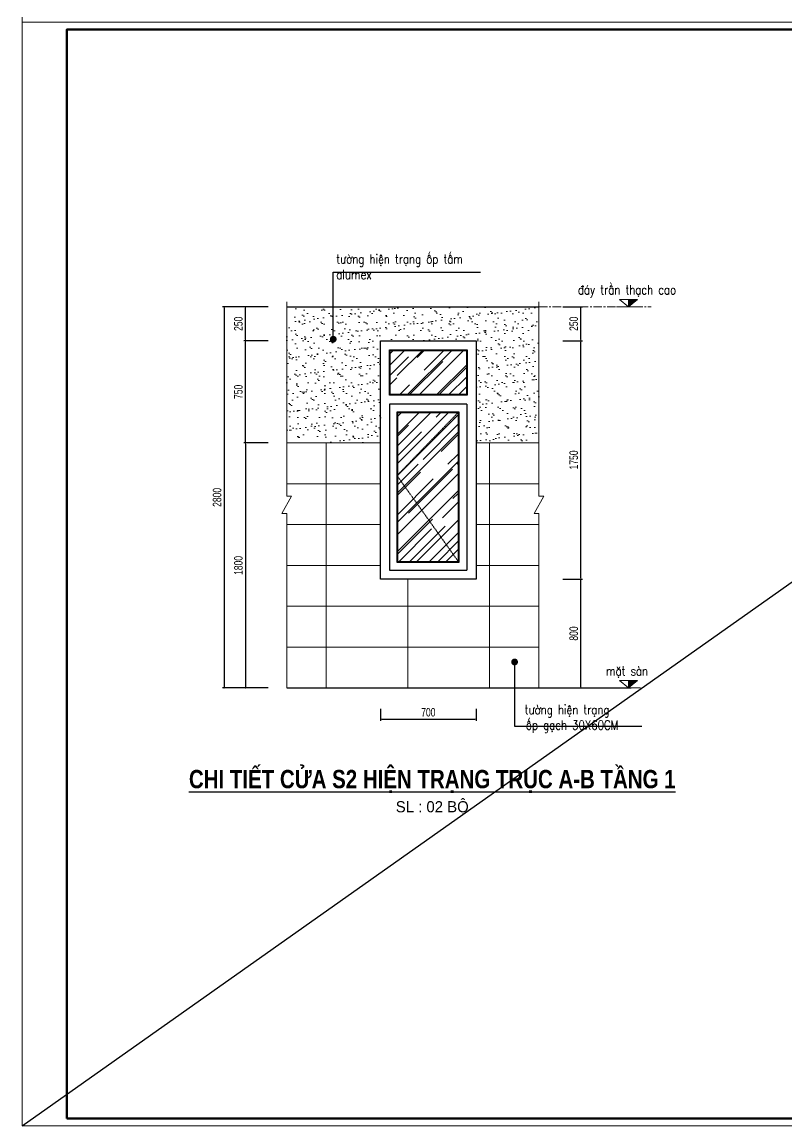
# Model space of a CAD drawing. Header units: millimetres. Extents: x -519517 to -431282, y -372679 to 113618.
# Drawn here: x -490082 to -484469, y -347216 to -339108 of the extents above; entities that cross this region are included whole.
import ezdxf
from ezdxf.enums import TextEntityAlignment as Align

# ---------------------------------------------------------------- set-up
doc = ezdxf.new("R2010")
doc.units = ezdxf.units.MM
doc.header["$LTSCALE"] = 5
for name, pattern in [('CENTER2', [28.575, 19.05, -3.175, 3.175, -3.175]), ('CENTERX2', [4, 2.5, -0.5, 0.5, -0.5]), ('DASHDOT', [1, 0.5, -0.25, 0, -0.25]), ('HIDDEN', [0.375, 0.25, -0.125])]:
    doc.linetypes.add(name, pattern=pattern)
doc.layers.get('0').update_dxf_attribs({"linetype": 'CENTER2'})
for name, color, linetype, lineweight in [('BICO-9-NÉT CỬA', 9, 'Continuous', 25), ('HATCH', 250, 'Continuous', 9), ('Khungten_LCDI', 7, 'Continuous', 25), ('LC Dim', 8, 'Continuous', 18), ('LC Hatch', 252, 'Continuous', 9), ('LC Net dam 1', 30, 'Continuous', 30), ('LC Net thay', 7, 'Continuous', 25), ('LC Net truc', 79, 'DASHDOT', 13), ('LC Text1', 3, 'Continuous', 20), ('LC Text2', 7, 'Continuous', 25), ('v-MANH', 147, 'Continuous', 5)]:
    doc.layers.add(name, color=color, linetype=linetype, lineweight=lineweight)
doc.layers.add('KCS_Plotter', color=11, linetype='Continuous', plot=False)
doc.layers.add('Vat lieu 2', color=48, linetype='Continuous')
doc.styles.add('HOATBIF', font='hoatbif.shx', dxfattribs={"width": 0.75})
doc.styles.add('Khungten', font='VHAVAN.TTF', dxfattribs={"width": 0.9, "height": 5000})
doc.styles.add('LC 1', font='VHAVANB.TTF')
doc.styles.add('LC 3', font='vnsimli.shx', dxfattribs={"width": 0.75})
doc.styles.add('LC3', font='VHARIALB.TTF', dxfattribs={"width": 0.8})
doc.styles.add('T1', font='Vnsimli.shx', dxfattribs={"width": 0.8})
doc.styles.add('Title', font='VHBLACK.TTF')
doc.dimstyles.new('1-100(1-25)', dxfattribs={"dimscale": 25, "dimtxt": 2.5, "dimasz": 0.35, "dimexe": 0.5, "dimexo": 1, "dimgap": 0.8, "dimtad": 1, "dimdec": 0, "dimzin": 0, "dimdsep": 46, "dimtxsty": 'HOATBIF', "dimblk1": 'DOT', "dimblk2": 'DOT', "dimsah": 1, "dimcen": -1, "dimdle": 1, "dimclrd": 256, "dimclre": 256, "dimclrt": 4, "dimadec": 3, "dimazin": 2, "dimtfac": 0.333333, "dimtdec": 0, "dimtix": 1, "dimtmove": 2, "dimatfit": 3, "dimldrblk": 'DOT', "dimfxl": 1, "dimtvp": 0.833333, "dimtolj": 1, "dimtzin": 0, "dimarcsym": 0})

# ---------------------------------------------------------------- blocks, each defined once
blk = doc.blocks.new('lcdi fix')
at = {"layer": 'Defpoints', "lineweight": 0}
blk.add_lwpolyline([(-1200, -14850), (-1200, 14850), (40800, 14850), (40800, -14850)], close=True, dxfattribs=at)
at = {"layer": 'Khungten_LCDI', "color": 5, "lineweight": 60}
blk.add_lwpolyline([(0, -14650), (0, 14650), (40600, 14650), (40600, -14650)], close=True, dxfattribs=at)
at = {"color": 7, "style": 'Khungten', "width": 0.8}
for tag, p in [('REVISION', (39499, -10746)), ('NGAYHT', (39546, -11609))]:
    blk.add_attdef(tag, text='', height=200, dxfattribs=at).set_placement(p, align=Align.CENTER)
at = {"layer": 'LC Text1', "style": 'Title', "width": 3.882085}
for tag, p, p2 in [('TENBANVE1', (36913, -8886), (40339, -8886)), ('TENBANVE2', (36913, -9562), (40339, -9562))]:
    blk.add_attdef(tag, text='', height=250, dxfattribs=at).set_placement(p, p2, align=Align.FIT)
at = {"layer": 'LC Text1', "style": 'Title', "width": 0.7}
blk.add_attdef('SOBANVE', text='', height=250, dxfattribs=at).set_placement((39562, -13896), align=Align.CENTER)
blk = doc.blocks.new('Caodo1')
at = {"layer": 'LC Text1'}
blk.add_hatch(color=256, dxfattribs=at).paths.add_polyline_path([(0, 200), (0, 0), (243, 200)])
for p, q in [((324, 0), (-324, 0)), ((0, 0), (0, 200))]:
    blk.add_line(p, q, dxfattribs=at)
blk.add_lwpolyline([(-243, 200), (243, 200), (0, 0), (0, 0)], close=True, dxfattribs=at)
at = {"layer": 'LC Text1', "style": 'T1', "width": 0.8}
blk.add_attdef('%%P0,00', text='', height=250, dxfattribs=at).set_placement((-39, 460), align=Align.MIDDLE_CENTER)
blk = doc.blocks.new('TIEUDE1')
at = {"layer": 'LC Text2', "color": 7, "style": 'LC 1'}
blk.add_attdef('TIªU§Ò', text='', height=5, dxfattribs=at).set_placement((0, 0), align=Align.BOTTOM_CENTER)
blk.add_attdef('TL', text='', height=3, dxfattribs=at).set_placement((0, -2), align=Align.TOP_CENTER)
blk = doc.blocks.new('DOT')
at = {"color": 0, "linetype": 'ByBlock'}
blk.add_line((-0.5, 0), (-1, 0), dxfattribs=at)
at = {"color": 0, "linetype": 'ByBlock', "const_width": 0.5}
blk.add_lwpolyline([(-0.25, 0, 1), (0.25, 0, 1)], format="xyb", close=True, dxfattribs=at)
blk = doc.blocks.new('*D595')
at = {"layer": 'Defpoints', "color": 0, "ltscale": 0.2, "transparency": 16777216}
for p in [(-486138.8, -343199.5), (-485981.8, -343199.5), (-486138.8, -343999.5)]:
    blk.add_point(p, dxfattribs=at)
at = {"layer": 'LC Dim', "lineweight": -2, "ltscale": 0.2, "transparency": 16777216}
for p, q in [((-486113.8, -343199.5), (-485969.3, -343199.5)), ((-485981.8, -343990.8), (-485981.8, -343208.3)), ((-486113.8, -343999.5), (-485969.3, -343999.5))]:
    blk.add_line(p, q, dxfattribs=at)
at = {"layer": 'LC Dim', "lineweight": -2, "ltscale": 0.2, "transparency": 16777216, "xscale": 8.75, "yscale": 8.75, "zscale": 8.75}
for p, rotation in [((-485981.8, -343199.5), 90), ((-485981.8, -343999.5), 270)]:
    blk.add_blockref('DOT', p, dxfattribs=dict(at, rotation=rotation))
at = {"layer": 'LC Dim', "color": 4, "ltscale": 0.2, "transparency": 16777216, "insert": (-486033, -343599.5), "char_height": 62.5, "attachment_point": 5, "rotation": 90, "style": 'HOATBIF'}
blk.add_mtext('\\A1;800', dxfattribs=at)
blk = doc.blocks.new('_Dot')
at = {"color": 0, "linetype": 'ByBlock', "lineweight": -2}
blk.add_line((-0.5, 0), (-1, 0), dxfattribs=at)
at = {"color": 0, "linetype": 'ByBlock', "const_width": 0.5}
blk.add_lwpolyline([(-0.25, 0, 1), (0.25, 0, 1)], format="xyb", close=True, dxfattribs=at)
blk = doc.blocks.new('*D596')
at = {"layer": 'Defpoints', "color": 0, "ltscale": 0.2, "transparency": 16777216}
for p in [(-486138.8, -341449.5), (-485981.8, -341449.5), (-486138.8, -343199.5)]:
    blk.add_point(p, dxfattribs=at)
at = {"layer": 'LC Dim', "lineweight": -2, "ltscale": 0.2, "transparency": 16777216}
for p, q in [((-486113.8, -341449.5), (-485969.3, -341449.5)), ((-485981.8, -343190.8), (-485981.8, -341458.3)), ((-486113.8, -343199.5), (-485969.3, -343199.5))]:
    blk.add_line(p, q, dxfattribs=at)
at = {"layer": 'LC Dim', "lineweight": -2, "ltscale": 0.2, "transparency": 16777216, "xscale": 8.75, "yscale": 8.75, "zscale": 8.75}
for p, rotation in [((-485981.8, -341449.5), 90), ((-485981.8, -343199.5), 270)]:
    blk.add_blockref('DOT', p, dxfattribs=dict(at, rotation=rotation))
at = {"layer": 'LC Dim', "color": 4, "ltscale": 0.2, "transparency": 16777216, "insert": (-486033, -342324.5), "char_height": 62.5, "attachment_point": 5, "rotation": 90, "style": 'HOATBIF'}
blk.add_mtext('\\A1;1750', dxfattribs=at)
blk = doc.blocks.new('*D597')
at = {"layer": 'Defpoints', "color": 0, "transparency": 16777216}
for p in [(-486138.8, -341199.5), (-485981.8, -341199.5), (-486138.8, -341449.5)]:
    blk.add_point(p, dxfattribs=at)
at = {"layer": 'LC Dim', "lineweight": -2, "transparency": 16777216}
for p, q in [((-486113.8, -341199.5), (-485969.3, -341199.5)), ((-485981.8, -341440.8), (-485981.8, -341208.3)), ((-486113.8, -341449.5), (-485969.3, -341449.5))]:
    blk.add_line(p, q, dxfattribs=at)
at = {"layer": 'LC Dim', "lineweight": -2, "transparency": 16777216, "xscale": 8.75, "yscale": 8.75, "zscale": 8.75}
for p, rotation in [((-485981.8, -341199.5), 90), ((-485981.8, -341449.5), 270)]:
    blk.add_blockref('DOT', p, dxfattribs=dict(at, rotation=rotation))
at = {"layer": 'LC Dim', "color": 4, "transparency": 16777216, "insert": (-486033, -341324.5), "char_height": 62.5, "attachment_point": 5, "rotation": 90, "style": 'HOATBIF'}
blk.add_mtext('\\A1;250', dxfattribs=at)
blk = doc.blocks.new('*D598')
at = {"layer": 'Defpoints', "color": 0, "ltscale": 0.2, "transparency": 16777216}
for p in [(-487450.6, -344126.5), (-486750.2, -344126.5), (-486750.2, -344229.4)]:
    blk.add_point(p, dxfattribs=at)
at = {"layer": 'LC Dim', "lineweight": -2, "ltscale": 0.2, "transparency": 16777216}
for p, q in [((-487450.6, -344151.5), (-487450.6, -344241.9)), ((-486750.2, -344151.5), (-486750.2, -344241.9)), ((-487441.9, -344229.4), (-486759, -344229.4))]:
    blk.add_line(p, q, dxfattribs=at)
at = {"layer": 'LC Dim', "lineweight": -2, "ltscale": 0.2, "transparency": 16777216, "xscale": 8.75, "yscale": 8.75, "zscale": 8.75, "rotation": 180}
blk.add_blockref('DOT', (-487450.6, -344229.4), dxfattribs=at)
at = {"layer": 'LC Dim', "lineweight": -2, "ltscale": 0.2, "transparency": 16777216, "xscale": 8.75, "yscale": 8.75, "zscale": 8.75}
blk.add_blockref('DOT', (-486750.2, -344229.4), dxfattribs=at)
at = {"layer": 'LC Dim', "color": 4, "ltscale": 0.2, "transparency": 16777216, "insert": (-487100.4, -344178.2), "char_height": 62.5, "attachment_point": 5, "style": 'HOATBIF'}
blk.add_mtext('\\A1;700', dxfattribs=at)
blk = doc.blocks.new('*D599')
at = {"layer": 'Defpoints', "color": 0, "ltscale": 0.2, "transparency": 16777216}
for p in [(-488250.5, -342199.5), (-488443, -343999.5), (-488250.5, -343999.5)]:
    blk.add_point(p, dxfattribs=at)
at = {"layer": 'LC Dim', "lineweight": -2, "ltscale": 0.2, "transparency": 16777216}
for p, q in [((-488275.5, -342199.5), (-488455.5, -342199.5)), ((-488443, -342208.3), (-488443, -343990.8)), ((-488275.5, -343999.5), (-488455.5, -343999.5))]:
    blk.add_line(p, q, dxfattribs=at)
at = {"layer": 'LC Dim', "lineweight": -2, "ltscale": 0.2, "transparency": 16777216, "xscale": 8.75, "yscale": 8.75, "zscale": 8.75}
for p, rotation in [((-488443, -342199.5), 90), ((-488443, -343999.5), 270)]:
    blk.add_blockref('DOT', p, dxfattribs=dict(at, rotation=rotation))
at = {"layer": 'LC Dim', "color": 4, "ltscale": 0.2, "transparency": 16777216, "insert": (-488494.2, -343099.5), "char_height": 62.5, "attachment_point": 5, "rotation": 90, "style": 'HOATBIF'}
blk.add_mtext('\\A1;1800', dxfattribs=at)
blk = doc.blocks.new('*D600')
at = {"layer": 'Defpoints', "color": 0, "ltscale": 0.2, "transparency": 16777216}
for p in [(-488443, -341449.5), (-488250.5, -341449.5), (-488250.5, -342199.5)]:
    blk.add_point(p, dxfattribs=at)
at = {"layer": 'LC Dim', "lineweight": -2, "ltscale": 0.2, "transparency": 16777216}
for p, q in [((-488275.5, -341449.5), (-488455.5, -341449.5)), ((-488443, -342190.8), (-488443, -341458.3)), ((-488275.5, -342199.5), (-488455.5, -342199.5))]:
    blk.add_line(p, q, dxfattribs=at)
at = {"layer": 'LC Dim', "lineweight": -2, "ltscale": 0.2, "transparency": 16777216, "xscale": 8.75, "yscale": 8.75, "zscale": 8.75}
for p, rotation in [((-488443, -341449.5), 90), ((-488443, -342199.5), 270)]:
    blk.add_blockref('DOT', p, dxfattribs=dict(at, rotation=rotation))
at = {"layer": 'LC Dim', "color": 4, "ltscale": 0.2, "transparency": 16777216, "insert": (-488494.2, -341824.5), "char_height": 62.5, "attachment_point": 5, "rotation": 90, "style": 'HOATBIF'}
blk.add_mtext('\\A1;750', dxfattribs=at)
blk = doc.blocks.new('*D601')
at = {"layer": 'Defpoints', "color": 0, "transparency": 16777216}
for p in [(-488443, -341199.5), (-488250.5, -341199.5), (-488250.5, -341449.5)]:
    blk.add_point(p, dxfattribs=at)
at = {"layer": 'LC Dim', "lineweight": -2, "transparency": 16777216}
for p, q in [((-488275.5, -341199.5), (-488455.5, -341199.5)), ((-488443, -341440.8), (-488443, -341208.3)), ((-488275.5, -341449.5), (-488455.5, -341449.5))]:
    blk.add_line(p, q, dxfattribs=at)
at = {"layer": 'LC Dim', "lineweight": -2, "transparency": 16777216, "xscale": 8.75, "yscale": 8.75, "zscale": 8.75}
for p, rotation in [((-488443, -341199.5), 90), ((-488443, -341449.5), 270)]:
    blk.add_blockref('DOT', p, dxfattribs=dict(at, rotation=rotation))
at = {"layer": 'LC Dim', "color": 4, "transparency": 16777216, "insert": (-488494.2, -341324.5), "char_height": 62.5, "attachment_point": 5, "rotation": 90, "style": 'HOATBIF'}
blk.add_mtext('\\A1;250', dxfattribs=at)
blk = doc.blocks.new('*D602')
at = {"layer": 'Defpoints', "color": 0, "ltscale": 0.2, "transparency": 16777216}
for p in [(-488250.5, -341199.5), (-488599.2, -343999.5), (-488250.5, -343999.5)]:
    blk.add_point(p, dxfattribs=at)
at = {"layer": 'LC Dim', "lineweight": -2, "ltscale": 0.2, "transparency": 16777216}
for p, q in [((-488275.5, -341199.5), (-488611.7, -341199.5)), ((-488599.2, -341208.3), (-488599.2, -343990.8)), ((-488275.5, -343999.5), (-488611.7, -343999.5))]:
    blk.add_line(p, q, dxfattribs=at)
at = {"layer": 'LC Dim', "lineweight": -2, "ltscale": 0.2, "transparency": 16777216, "xscale": 8.75, "yscale": 8.75, "zscale": 8.75}
for p, rotation in [((-488599.2, -341199.5), 90), ((-488599.2, -343999.5), 270)]:
    blk.add_blockref('DOT', p, dxfattribs=dict(at, rotation=rotation))
at = {"layer": 'LC Dim', "color": 4, "ltscale": 0.2, "transparency": 16777216, "insert": (-488650.5, -342599.5), "char_height": 62.5, "attachment_point": 5, "rotation": 90, "style": 'HOATBIF'}
blk.add_mtext('\\A1;2800', dxfattribs=at)

msp = doc.modelspace()

# ---------------------------------------------------------------- hatches: boundary and pattern name
at = {"layer": 'HATCH'}
h = msp.add_hatch(dxfattribs=at)
h.set_pattern_fill('AR-RROOF', color=256, scale=6, angle=45, style=0)
h.set_pattern_definition([(45, (-1621211.17, 137625.06), (129.315688, 344.841835), [2286, -304.8, 762, -152.4]), (45, (-1621121.73, 137822.27), (-251.08796, 35.561814), [457.2, -50.292, 914.4, -114.3]), (45, (-1621248.89, 137770.54), (488.166723, 632.569241), [1219.2, -213.36, 609.6, -152.4])])
h.paths.add_polyline_path([(-486821.2, -341844.9), (-486821.2, -341520.5), (-487380.6, -341520.5), (-487380.6, -341844.9)])
h.paths.add_polyline_path([(-487325.1, -341975.5), (-487325.1, -342434.7), (-486880.6, -341975.6), (-486880.6, -341975.5)])
h.paths.add_polyline_path([(-487325.1, -342434.7), (-487325.1, -342446.8), (-486880.6, -343069.9), (-486880.6, -341975.6)])
h.paths.add_polyline_path([(-487325.1, -342446.8), (-487325.1, -343071.9), (-486880.6, -343071.9), (-486880.6, -343069.9)])
at = {"layer": 'LC Hatch'}
h = msp.add_hatch(dxfattribs=at)
h.set_pattern_fill('AR-SAND', color=256, scale=2, style=0)
h.set_pattern_definition([(37.5, (-77042.65, -383079.055), (-3.200063, 97.882647), [0, -77.216, 0, -86.36, 0, -82.55]), (7.5, (-77042.65, -383079.05), (89.904657, 143.36502), [0, -41.656, 0, -69.596, 0, -26.67]), (327.5, (-77105.13, -383079.055), (158.198474, 0.287437), [0, -25.4, 0, -91.44, 0, -119.38]), (317.5, (-77105.13, -383079.05), (152.71129, 44.585865), [0, -12.7, 0, -59.944, 0, -68.58])])
h.paths.add_polyline_path([(-487450.6, -342199.5), (-487450.6, -341449.5), (-486750.2, -341449.5), (-486750.2, -342199.5), (-486288.5, -342199.5), (-486288.5, -341199.5), (-488139.5, -341199.5), (-488139.5, -342199.5)])

# ---------------------------------------------------------------- linework, layer by layer
at = {"layer": 'BICO-9-NÉT CỬA'}
msp.add_line((-486817.1, -341915.9), (-486817.1, -343133.5), dxfattribs=at)
for points in [[(-487450.6, -341449.5), (-486750.2, -341449.5), (-486750.2, -343199.9), (-487450.6, -343199.9)], [(-487385.6, -341515.5), (-486816.2, -341515.5), (-486816.2, -341849.9), (-487385.6, -341849.9)], [(-486875.6, -341970.5), (-486875.6, -343076.9), (-487330.1, -343076.9), (-487330.1, -341970.5)]]:
    msp.add_lwpolyline(points, close=True, dxfattribs=at)
msp.add_lwpolyline([(-486817.1, -341915.9), (-487384.6, -341915.9), (-487384.6, -343133.5), (-486817.1, -343133.5)], dxfattribs=at)
at = {"layer": 'KCS_Plotter'}
msp.add_line((-490081.8, -347216.3), (-478615.9, -339108.3), dxfattribs=at)
at = {"layer": 'LC Hatch', "linetype": 'HIDDEN', "ltscale": 3}
for p, q in [((-486875.6, -341970.5), (-487330.1, -342439.8)), ((-487330.1, -342439.8), (-486875.6, -343076.9))]:
    msp.add_line(p, q, dxfattribs=at)
at = {"layer": 'LC Hatch'}
for p, q in [((-488139.5, -342199.5), (-487450.6, -342199.5)), ((-487850.2, -342199.5), (-487850.2, -343999.5)), ((-486750.2, -342199.5), (-486288.5, -342199.5)), ((-486650.2, -342199.5), (-486650.2, -343999.5)), ((-488139.5, -342499.5), (-487450.6, -342499.5)), ((-486750.2, -342499.5), (-486288.5, -342499.5)), ((-488139.5, -342799.5), (-487450.6, -342799.5)), ((-486750.2, -342799.5), (-486288.5, -342799.5)), ((-488139.5, -343099.5), (-487450.6, -343099.5)), ((-486750.2, -343099.5), (-486288.5, -343099.5)), ((-487250.2, -343199.9), (-487250.2, -343999.5)), ((-488139.5, -343399.5), (-486288.5, -343399.5)), ((-488139.5, -343699.5), (-486288.5, -343699.5))]:
    msp.add_line(p, q, dxfattribs=at)
at = {"layer": 'LC Net dam 1'}
msp.add_line((-488139.5, -343999.5), (-485610.8, -343999.5), dxfattribs=at)
at = {"layer": 'LC Net thay'}
msp.add_line((-488139.5, -341199.5), (-486288.5, -341199.5), dxfattribs=at)
msp.add_lwpolyline([(-487450.6, -341449.5), (-486750.2, -341449.5), (-486750.2, -343199.5), (-487450.6, -343199.5)], close=True, dxfattribs=at)
at = {"layer": 'LC Net truc', "linetype": 'CENTERX2', "ltscale": 5}
msp.add_line((-486288.5, -341199.5), (-485465.9, -341199.5), dxfattribs=at)
at = {"layer": 'v-MANH', "linetype": 'Continuous'}
for points in [[(-488139.5, -341164.4), (-488139.5, -342590.3), (-488104.4, -342590.3), (-488174.6, -342718.8), (-488139.5, -342718.8), (-488139.5, -343999.5)], [(-486288.5, -341164.4), (-486288.5, -342590.3), (-486253.4, -342590.3), (-486323.6, -342718.8), (-486288.5, -342718.8), (-486288.5, -343999.5)]]:
    msp.add_lwpolyline(points, dxfattribs=at)
at = {"layer": 'Vat lieu 2', "ltscale": 5}
for points in [[(-487380.6, -341520.5), (-486821.2, -341520.5), (-486821.2, -341844.9), (-487380.6, -341844.9)], [(-486880.6, -341975.5), (-486880.6, -343071.9), (-487325.1, -343071.9), (-487325.1, -341975.5)]]:
    msp.add_lwpolyline(points, close=True, dxfattribs=at)

# ---------------------------------------------------------------- block references
at = {"layer": 'LC Net thay', "xscale": 0.2729966329967423, "yscale": 0.2729966329967423, "zscale": 0.2729966329967423}
for p in [(-489754.2, -335054.3), (-489754.2, -343162.3)]:
    msp.add_blockref('lcdi fix', p, dxfattribs=at)
at = {"layer": 'LC Text1'}
ref = msp.add_blockref('Caodo1', (-485631.1, -341199.5), dxfattribs=dict(at, xscale=0.2729966259158512, yscale=0.2729966259158512, zscale=0.2729966259158512))
ref.add_attrib('%%P0,00', '®¸y trÇn th¹ch cao', dxfattribs={"layer": 'LC Text2', "height": 68.249, "style": 'T1', "width": 0.8}).set_placement((-485641.8, -341074.1), align=Align.MIDDLE_CENTER)
ref = msp.add_blockref('Caodo1', (-485631.1, -343999.5), dxfattribs=dict(at, xscale=0.2729966259158512, yscale=0.2729966259158512, zscale=0.2729966259158512))
ref.add_attrib('%%P0,00', 'mÆt sµn', dxfattribs={"layer": 'LC Text2', "height": 68.25, "style": 'T1', "width": 0.8}).set_placement((-485641.8, -343874.1), align=Align.MIDDLE_CENTER)
at = {"layer": 'LC Text2'}
ref = msp.add_blockref('TIEUDE1', (-487071.5, -344776.2), dxfattribs=dict(at, xscale=27.29966259163788, yscale=27.29966259163788, zscale=27.29966259163788))
ref.add_attrib('TIªU§Ò', '%%Uchi tiÕt cöa s2 hiÖn tr¹ng trôc a-b tÇng 1', dxfattribs={"color": 7, "height": 134.435, "style": 'LC3', "width": 0.8}).set_placement((-487071.5, -344776.2), align=Align.BOTTOM_CENTER)
ref.add_attrib('TL', 'sl : 02 bé', dxfattribs={"color": 7, "height": 81.9, "style": 'LC 1'}).set_placement((-487071.5, -344830.8), align=Align.TOP_CENTER)

# ---------------------------------------------------------------- texts
at = {"layer": 'LC Text1', "color": 3, "char_height": 68.249, "attachment_point": 1, "style": 'LC 3'}
for s, insert, width in [('{\\W0.8;t\xadêng hiÖn tr¹ng èp tÊm alumex}', (-487775.5, -340814.5), 1056.83), ('\\pi51.76878;{\\W0.8;t\xadêng hiÖn tr¹ng \\P\\pi60.21868;èp g¹ch 30X60CM}', (-486444.5, -344124.2), 910.828)]:
    msp.add_mtext(s, dxfattribs=dict(at, insert=insert, width=width))

# ---------------------------------------------------------------- dimensions: what is measured, and where the dimension line sits
at = {"layer": 'LC Dim', "ltscale": 0.2}
for base, p1, p2, picture, middle in [((-488599.2, -343999.5), (-488250.5, -341199.5), (-488250.5, -343999.5), '*D602', (-488650.5, -342599.5)), ((-488443, -341449.5), (-488250.5, -342199.5), (-488250.5, -341449.5), '*D600', (-488494.2, -341824.5)), ((-485981.8, -341449.5), (-486138.8, -343199.5), (-486138.8, -341449.5), '*D596', (-486033, -342324.5)), ((-488443, -343999.5), (-488250.5, -342199.5), (-488250.5, -343999.5), '*D599', (-488494.2, -343099.5)), ((-485981.8, -343199.5), (-486138.8, -343999.5), (-486138.8, -343199.5), '*D595', (-486033, -343599.5))]:
    dim = msp.add_linear_dim(base=base, p1=p1, p2=p2, angle=90, dimstyle='1-100(1-25)', dxfattribs=at)
    dim.commit()
    dim.dimension.update_dxf_attribs({"geometry": picture, "text_midpoint": middle})
at = {"layer": 'LC Dim'}
for base, p1, p2, picture, middle in [((-488443, -341199.5), (-488250.5, -341449.5), (-488250.5, -341199.5), '*D601', (-488494.2, -341324.5)), ((-485981.8, -341199.5), (-486138.8, -341449.5), (-486138.8, -341199.5), '*D597', (-486033, -341324.5))]:
    dim = msp.add_linear_dim(base=base, p1=p1, p2=p2, angle=90, dimstyle='1-100(1-25)', dxfattribs=at)
    dim.commit()
    dim.dimension.update_dxf_attribs({"geometry": picture, "text_midpoint": middle})
at = {"layer": 'LC Dim', "ltscale": 0.2}
dim = msp.add_linear_dim(base=(-486750.2, -344229.4), p1=(-487450.6, -344126.5), p2=(-486750.2, -344126.5), dimstyle='1-100(1-25)', dxfattribs=at)
dim.commit()
dim.dimension.update_dxf_attribs({"geometry": '*D598', "text_midpoint": (-487100.4, -344178.2)})

# ---------------------------------------------------------------- leaders
for points in [[(-487798.2, -341437.7), (-487798.2, -340945.3), (-486717.4, -340945.3)], [(-486467.2, -343808.4), (-486467.2, -344279.2), (-485532.3, -344279.2)]]:
    msp.add_leader(points, dimstyle='1-100(1-25)', override={"dimasz": 2}, dxfattribs=at)

doc.saveas('drawing.dxf')
